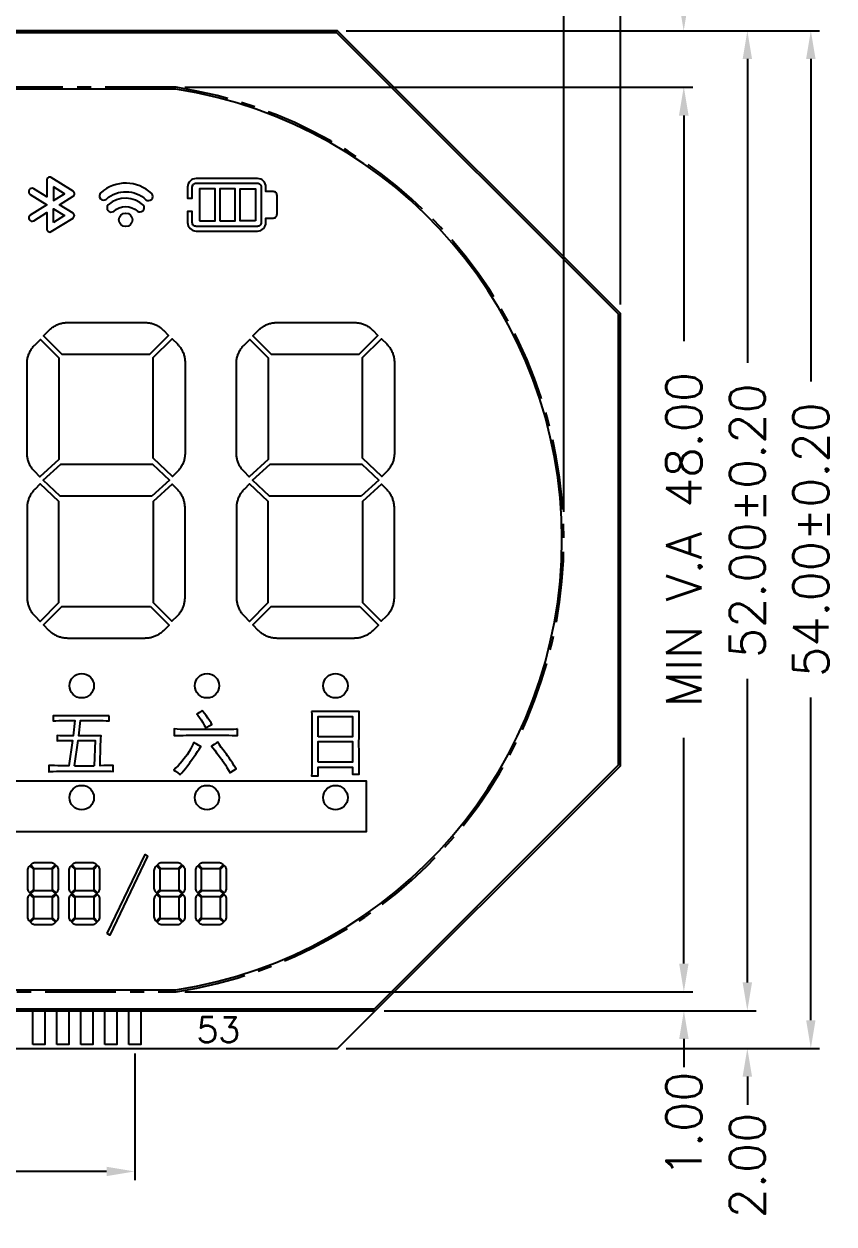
# Model space of a CAD drawing. Header units: millimetres. Extents: x 1653 to 3206, y -200 to 97.
# Drawn here: x 2026.5 to 2069.4, y -145.2 to -81.5 of the extents above; entities that cross this region are included whole.
import ezdxf
from ezdxf.enums import TextEntityAlignment as Align

# ---------------------------------------------------------------- set-up
doc = ezdxf.new("R2010")
doc.units = ezdxf.units.MM
doc.header["$LTSCALE"] = 3
doc.linetypes.add('CENTER', pattern=[2, 1.25, -0.25, 0.25, -0.25])
for name, color, linetype in [('DIM', 4, 'Continuous'), ('PR', 8, 'Continuous'), ('PR1', 7, 'Continuous')]:
    doc.layers.add(name, color=color, linetype=linetype)
doc.styles.add('romans', font='romans.shx')
doc.styles.get("Standard").update_dxf_attribs({"font": 'simplex.shx'})
doc.dimstyles.new('LCDDIM', dxfattribs={"dimtxt": 1, "dimasz": 0.8, "dimexe": 0.35, "dimexo": 0.35, "dimgap": 0.396, "dimtad": 0, "dimzin": 0, "dimdsep": 46, "dimtxsty": 'Standard', "dimcen": 0, "dimclrd": 256, "dimclre": 256, "dimclrt": 256, "dimadec": 0, "dimazin": 0, "dimtfac": 1, "dimtofl": 0, "dimtmove": 0, "dimatfit": 0, "dimfxl": 0, "dimlwd": -1, "dimlwe": -1, "dimarcsym": 0})

# ---------------------------------------------------------------- blocks, each defined once
blk = doc.blocks.new('*D12')
at = {"layer": 'Defpoints', "color": 0}
for p in [(2058.106, -78.032), (2058.106, -96.901), (2055.106, -107.901)]:
    blk.add_point(p, dxfattribs=at)
at = {"layer": 'DIM'}
for p, q in [((2055.106, -107.434), (2055.106, -77.564)), ((2058.106, -96.434), (2058.106, -77.564)), ((2053.61, -78.032), (2052.114, -78.032)), ((2059.602, -78.032), (2061.098, -78.032))]:
    blk.add_line(p, q, dxfattribs=at)
for points in [[(2053.61, -77.782), (2053.61, -78.281), (2055.106, -78.032)], [(2059.602, -77.782), (2059.602, -78.281), (2058.106, -78.032)]]:
    blk.add_solid(points, dxfattribs=at)
at = {"layer": 'DIM', "insert": (2064.322, -78.032), "char_height": 1.87, "attachment_point": 5}
blk.add_mtext('3.00', dxfattribs=at)
blk = doc.blocks.new('*D13')
at = {"layer": 'Defpoints', "color": 0}
for p in [(2034.546, -132.901), (2045.106, -133.901), (2061.472, -133.901)]:
    blk.add_point(p, dxfattribs=at)
at = {"layer": 'DIM'}
for p, q in [((2061.472, -131.405), (2061.472, -129.909)), ((2035.013, -132.901), (2061.94, -132.901)), ((2045.574, -133.901), (2061.94, -133.901)), ((2061.472, -135.397), (2061.472, -136.893))]:
    blk.add_line(p, q, dxfattribs=at)
for points in [[(2061.223, -131.405), (2061.721, -131.405), (2061.472, -132.901)], [(2061.223, -135.397), (2061.721, -135.397), (2061.472, -133.901)]]:
    blk.add_solid(points, dxfattribs=at)
at = {"layer": 'DIM', "insert": (2061.472, -139.938), "char_height": 1.87, "attachment_point": 5, "rotation": 90}
blk.add_mtext('1.00', dxfattribs=at)
blk = doc.blocks.new('*D14')
at = {"layer": 'Defpoints', "color": 0}
for p in [(2034.546, -84.901), (2061.472, -84.901), (2061.472, -132.901)]:
    blk.add_point(p, dxfattribs=at)
at = {"layer": 'DIM'}
for p, q in [((2035.013, -84.901), (2061.94, -84.901)), ((2061.472, -86.397), (2061.472, -98.376)), ((2061.472, -131.405), (2061.472, -119.426))]:
    blk.add_line(p, q, dxfattribs=at)
for points in [[(2061.223, -86.397), (2061.721, -86.397), (2061.472, -84.901)], [(2061.223, -131.405), (2061.721, -131.405), (2061.472, -132.901)]]:
    blk.add_solid(points, dxfattribs=at)
at = {"layer": 'DIM', "insert": (2061.472, -108.901), "char_height": 1.87, "attachment_point": 5, "rotation": 90}
blk.add_mtext('MIN V.A 48.00', dxfattribs=at)
blk = doc.blocks.new('*D15')
at = {"layer": 'Defpoints', "color": 0}
for p in [(2043.106, -81.901), (2064.838, -81.901), (2045.106, -133.901)]:
    blk.add_point(p, dxfattribs=at)
at = {"layer": 'DIM'}
for p, q in [((2043.574, -81.901), (2065.306, -81.901)), ((2064.838, -83.397), (2064.838, -99.513)), ((2064.838, -132.405), (2064.838, -116.289)), ((2045.574, -133.901), (2065.306, -133.901))]:
    blk.add_line(p, q, dxfattribs=at)
for points in [[(2064.589, -83.397), (2065.087, -83.397), (2064.838, -81.901)], [(2064.589, -132.405), (2065.087, -132.405), (2064.838, -133.901)]]:
    blk.add_solid(points, dxfattribs=at)
at = {"layer": 'DIM', "insert": (2064.838, -107.901), "char_height": 1.87, "attachment_point": 5, "rotation": 90}
blk.add_mtext('52.00%%p0.20', dxfattribs=at)
blk = doc.blocks.new('*D16')
at = {"layer": 'Defpoints', "color": 0}
for p in [(2043.106, -81.901), (2068.204, -81.901), (2043.106, -135.901)]:
    blk.add_point(p, dxfattribs=at)
at = {"layer": 'DIM'}
for p, q in [((2043.574, -81.901), (2068.672, -81.901)), ((2068.204, -83.397), (2068.204, -100.513)), ((2068.204, -134.405), (2068.204, -117.289)), ((2043.574, -135.901), (2068.672, -135.901))]:
    blk.add_line(p, q, dxfattribs=at)
for points in [[(2067.955, -83.397), (2068.453, -83.397), (2068.204, -81.901)], [(2067.955, -134.405), (2068.453, -134.405), (2068.204, -135.901)]]:
    blk.add_solid(points, dxfattribs=at)
at = {"layer": 'DIM', "insert": (2068.204, -108.901), "char_height": 1.87, "attachment_point": 5, "rotation": 90}
blk.add_mtext('54.00%%p0.20', dxfattribs=at)
blk = doc.blocks.new('*D20')
at = {"layer": 'Defpoints', "color": 0}
for p in [(2055.106, -78.032), (1946.106, -107.901), (2055.106, -107.901)]:
    blk.add_point(p, dxfattribs=at)
at = {"layer": 'DIM'}
for p, q in [((1946.106, -107.434), (1946.106, -77.564)), ((2055.106, -107.434), (2055.106, -77.564)), ((1947.602, -78.032), (1989.368, -78.032)), ((2053.61, -78.032), (2011.844, -78.032))]:
    blk.add_line(p, q, dxfattribs=at)
for points in [[(1947.602, -77.782), (1947.602, -78.281), (1946.106, -78.032)], [(2053.61, -77.782), (2053.61, -78.281), (2055.106, -78.032)]]:
    blk.add_solid(points, dxfattribs=at)
at = {"layer": 'DIM', "insert": (2000.606, -78.032), "char_height": 1.87, "attachment_point": 5}
blk.add_mtext('MIN V.A 109.00', dxfattribs=at)
blk = doc.blocks.new('*D21')
at = {"layer": 'Defpoints', "color": 0}
for p in [(2058.106, -73.807), (1943.106, -96.901), (2058.106, -96.901)]:
    blk.add_point(p, dxfattribs=at)
at = {"layer": 'DIM'}
for p, q in [((1943.106, -96.434), (1943.106, -73.34)), ((1944.602, -73.807), (1991.684, -73.807)), ((2056.61, -73.807), (2009.529, -73.807)), ((2058.106, -96.434), (2058.106, -73.34))]:
    blk.add_line(p, q, dxfattribs=at)
for points in [[(1944.602, -73.558), (1944.602, -74.056), (1943.106, -73.807)], [(2056.61, -73.558), (2056.61, -74.056), (2058.106, -73.807)]]:
    blk.add_solid(points, dxfattribs=at)
at = {"layer": 'DIM', "insert": (2000.606, -73.807), "char_height": 1.87, "attachment_point": 5}
blk.add_mtext('115.00%%p0.20', dxfattribs=at)
blk = doc.blocks.new('*D24')
at = {"layer": 'Defpoints', "color": 0}
for p in [(2045.106, -133.901), (2043.106, -135.901), (2064.838, -135.901)]:
    blk.add_point(p, dxfattribs=at)
at = {"layer": 'DIM'}
for p, q in [((2064.838, -132.405), (2064.838, -130.909)), ((2045.574, -133.901), (2065.306, -133.901)), ((2043.574, -135.901), (2065.306, -135.901)), ((2064.838, -137.397), (2064.838, -138.893))]:
    blk.add_line(p, q, dxfattribs=at)
for points in [[(2064.589, -132.405), (2065.087, -132.405), (2064.838, -133.901)], [(2064.589, -137.397), (2065.087, -137.397), (2064.838, -135.901)]]:
    blk.add_solid(points, dxfattribs=at)
at = {"layer": 'DIM', "insert": (2064.838, -142.117), "char_height": 1.87, "attachment_point": 5, "rotation": 90}
blk.add_mtext('2.00', dxfattribs=at)
blk = doc.blocks.new('*D25')
at = {"layer": 'Defpoints', "color": 0}
for p in [(2043.106, -81.901), (2061.462, -81.901), (2034.546, -84.901)]:
    blk.add_point(p, dxfattribs=at)
at = {"layer": 'DIM'}
for p, q in [((2061.462, -80.405), (2061.462, -76.482)), ((2043.574, -81.901), (2061.93, -81.901)), ((2035.013, -84.901), (2061.93, -84.901)), ((2061.462, -86.397), (2061.462, -87.893))]:
    blk.add_line(p, q, dxfattribs=at)
for points in [[(2061.213, -80.405), (2061.712, -80.405), (2061.462, -81.901)], [(2061.213, -86.397), (2061.712, -86.397), (2061.462, -84.901)]]:
    blk.add_solid(points, dxfattribs=at)
at = {"layer": 'DIM', "insert": (2061.462, -73.258), "char_height": 1.87, "attachment_point": 5, "rotation": 90}
blk.add_mtext('3.00', dxfattribs=at)
blk = doc.blocks.new('*D71')
at = {"layer": 'Defpoints', "color": 0, "ltscale": 5.568232}
for p in [(1966.316, -135.701), (2032.356, -135.701), (2032.356, -142.433)]:
    blk.add_point(p, dxfattribs=at)
at = {"layer": 'DIM', "ltscale": 5.568232}
for p, q in [((1966.316, -136.169), (1966.316, -142.901)), ((2032.356, -136.169), (2032.356, -142.901)), ((1967.812, -142.433), (1983.557, -142.433)), ((2030.86, -142.433), (2015.115, -142.433))]:
    blk.add_line(p, q, dxfattribs=at)
for points in [[(1967.812, -142.184), (1967.812, -142.682), (1966.316, -142.433)], [(2030.86, -142.184), (2030.86, -142.682), (2032.356, -142.433)]]:
    blk.add_solid(points, dxfattribs=at)
at = {"layer": 'DIM', "ltscale": 5.568232, "insert": (1999.336, -142.433), "char_height": 1.87, "attachment_point": 5}
blk.add_mtext('PITCH 1.27X52=66.04', dxfattribs=at)

msp = doc.modelspace()

# ---------------------------------------------------------------- linework, layer by layer
for p, q in [((2029.169, -120.899), (2030.211, -120.899)), ((1956.106, -133.901), (2045.106, -133.901))]:
    msp.add_line(p, q)
at = {"linetype": 'Continuous'}
msp.add_lwpolyline([(1943.106, -96.901), (1943.106, -120.901), (1958.106, -135.901), (2043.106, -135.901), (2058.106, -120.901), (2058.106, -96.901), (2043.106, -81.901), (1958.106, -81.901)], close=True, dxfattribs=at)
at = {"linetype": 'CENTER'}
msp.add_lwpolyline([(2034.546, -84.901), (1967.606, -84.901, 0.895837), (1967.606, -132.901), (2034.546, -132.901, 0.856686)], format="xyb", close=True, dxfattribs=at)
for points in [[(2029.082, -91.581), (2028.359, -91.131), (2029.092, -90.675, 0.555192), (2029.092, -90.42), (2027.927, -89.694, 0.58859), (2027.697, -89.821), (2027.697, -90.719), (2026.999, -90.284, 1), (2026.814, -90.581), (2027.697, -91.131), (2026.814, -91.682, 1), (2026.999, -91.979), (2027.697, -91.543), (2027.697, -92.429, 0.58859), (2027.927, -92.556), (2029.082, -91.836, 0.555192)], [(2035.608, -89.742, 0.414214), (2035.158, -90.192), (2035.158, -90.786), (2035.408, -90.786), (2035.408, -90.192, -0.414214), (2035.608, -89.992), (2038.864, -89.992, -0.414214), (2039.064, -90.192), (2039.064, -92.079, -0.414214), (2038.864, -92.279), (2035.608, -92.279, -0.414214), (2035.408, -92.079), (2035.408, -91.486), (2035.158, -91.486), (2035.158, -92.079, 0.414214), (2035.608, -92.529), (2038.864, -92.529, 0.414214), (2039.314, -92.079), (2039.314, -91.836), (2039.702, -91.836, 0.414214), (2039.902, -91.636), (2039.902, -90.636, 0.414214), (2039.702, -90.436), (2039.314, -90.436), (2039.314, -90.192, 0.414214), (2038.864, -89.742)], [(2030.852, -90.831, -0.391818), (2032.944, -90.866, 0.918019), (2033.255, -90.541, 0.391818), (2030.552, -90.496, 0.990681)], [(2031.239, -91.484, -0.391484), (2032.505, -91.476, 0.73687), (2032.843, -91.177, 0.3982), (2030.943, -91.145, 0.878402)]]:
    msp.add_lwpolyline(points, format="xyb", close=True)
for points in [[(2028.047, -90.182), (2028.047, -90.913), (2028.634, -90.547)], [(2035.788, -91.979), (2036.613, -91.979), (2036.613, -90.292), (2035.788, -90.292)], [(2036.863, -91.979), (2037.688, -91.979), (2037.688, -90.292), (2036.863, -90.292)], [(2038.764, -91.979), (2037.938, -91.979), (2037.938, -90.292), (2038.764, -90.292)], [(2028.047, -92.069), (2028.047, -91.349), (2028.625, -91.709)], [(2027.856, -97.756), (2027.892, -97.723), (2027.93, -97.692), (2027.968, -97.662), (2028.008, -97.633), (2028.049, -97.606), (2028.09, -97.58), (2028.133, -97.555), (2028.176, -97.532), (2028.22, -97.511), (2028.265, -97.491), (2028.31, -97.473), (2028.356, -97.457), (2028.403, -97.442), (2028.45, -97.429), (2028.497, -97.417), (2028.545, -97.407), (2028.594, -97.399), (2028.642, -97.393), (2028.691, -97.388), (2028.74, -97.385), (2028.789, -97.384), (2028.801, -97.384), (2032.9, -97.384), (2032.949, -97.385), (2032.998, -97.387), (2033.046, -97.391), (2033.095, -97.397), (2033.143, -97.405), (2033.191, -97.414), (2033.239, -97.425), (2033.286, -97.438), (2033.333, -97.452), (2033.379, -97.469), (2033.425, -97.486), (2033.47, -97.506), (2033.514, -97.527), (2033.557, -97.549), (2033.6, -97.573), (2033.642, -97.599), (2033.682, -97.626), (2033.722, -97.654), (2033.761, -97.684), (2033.799, -97.715), (2033.835, -97.748), (2033.871, -97.782), (2033.879, -97.79), (2034.154, -98.063), (2033.142, -99.076), (2028.509, -99.076), (2027.522, -98.09), (2027.821, -97.79)], [(2038.956, -97.756), (2038.992, -97.723), (2039.03, -97.692), (2039.068, -97.662), (2039.108, -97.633), (2039.148, -97.606), (2039.19, -97.58), (2039.232, -97.555), (2039.276, -97.532), (2039.32, -97.511), (2039.364, -97.491), (2039.41, -97.473), (2039.456, -97.457), (2039.503, -97.442), (2039.55, -97.429), (2039.597, -97.417), (2039.645, -97.407), (2039.693, -97.399), (2039.742, -97.393), (2039.791, -97.388), (2039.84, -97.385), (2039.888, -97.384), (2039.901, -97.384), (2043.999, -97.384), (2044.048, -97.385), (2044.097, -97.387), (2044.146, -97.391), (2044.195, -97.397), (2044.243, -97.405), (2044.291, -97.414), (2044.339, -97.425), (2044.386, -97.438), (2044.433, -97.452), (2044.479, -97.469), (2044.525, -97.486), (2044.569, -97.506), (2044.614, -97.527), (2044.657, -97.549), (2044.7, -97.573), (2044.741, -97.599), (2044.782, -97.626), (2044.822, -97.654), (2044.861, -97.684), (2044.898, -97.715), (2044.935, -97.748), (2044.97, -97.782), (2044.979, -97.79), (2045.253, -98.063), (2044.241, -99.076), (2039.609, -99.076), (2038.621, -98.09), (2038.921, -97.79)], [(2026.646, -99.513), (2026.649, -99.465), (2026.653, -99.416), (2026.659, -99.367), (2026.667, -99.319), (2026.676, -99.271), (2026.687, -99.223), (2026.7, -99.176), (2026.714, -99.129), (2026.73, -99.083), (2026.748, -99.037), (2026.768, -98.992), (2026.788, -98.948), (2026.811, -98.905), (2026.835, -98.862), (2026.86, -98.82), (2026.887, -98.779), (2026.916, -98.74), (2026.946, -98.701), (2026.977, -98.663), (2027.009, -98.626), (2027.043, -98.591), (2027.052, -98.582), (2027.353, -98.28), (2028.338, -99.265), (2028.338, -104.644), (2027.326, -105.566), (2027.052, -105.292), (2027.018, -105.256), (2026.985, -105.22), (2026.954, -105.183), (2026.923, -105.144), (2026.895, -105.104), (2026.867, -105.064), (2026.841, -105.022), (2026.817, -104.98), (2026.794, -104.937), (2026.773, -104.893), (2026.753, -104.848), (2026.735, -104.802), (2026.718, -104.756), (2026.704, -104.71), (2026.69, -104.663), (2026.679, -104.615), (2026.669, -104.567), (2026.661, -104.519), (2026.655, -104.47), (2026.65, -104.422), (2026.647, -104.373), (2026.646, -104.324), (2026.646, -104.311), (2026.646, -99.562)], [(2035.021, -99.442), (2035.023, -99.494), (2035.023, -104.311), (2035.022, -104.36), (2035.019, -104.409), (2035.015, -104.458), (2035.009, -104.506), (2035.001, -104.554), (2034.992, -104.602), (2034.981, -104.65), (2034.968, -104.697), (2034.954, -104.744), (2034.938, -104.79), (2034.92, -104.836), (2034.901, -104.881), (2034.88, -104.925), (2034.857, -104.969), (2034.833, -105.011), (2034.808, -105.053), (2034.781, -105.094), (2034.752, -105.134), (2034.722, -105.173), (2034.691, -105.21), (2034.659, -105.247), (2034.625, -105.283), (2034.616, -105.292), (2034.362, -105.546), (2033.33, -104.585), (2033.33, -99.247), (2034.334, -98.242), (2034.615, -98.522), (2034.65, -98.559), (2034.683, -98.595), (2034.714, -98.633), (2034.744, -98.671), (2034.773, -98.711), (2034.8, -98.751), (2034.826, -98.793), (2034.851, -98.835), (2034.874, -98.879), (2034.895, -98.923), (2034.915, -98.967), (2034.933, -99.013), (2034.95, -99.059), (2034.964, -99.105), (2034.978, -99.153), (2034.989, -99.2), (2034.999, -99.248), (2035.007, -99.296), (2035.014, -99.345), (2035.018, -99.394)], [(2037.746, -99.513), (2037.749, -99.465), (2037.753, -99.416), (2037.759, -99.367), (2037.767, -99.319), (2037.776, -99.271), (2037.787, -99.223), (2037.8, -99.176), (2037.814, -99.129), (2037.83, -99.083), (2037.848, -99.037), (2037.867, -98.992), (2037.888, -98.948), (2037.911, -98.905), (2037.935, -98.862), (2037.96, -98.82), (2037.987, -98.779), (2038.016, -98.74), (2038.045, -98.701), (2038.076, -98.663), (2038.109, -98.626), (2038.143, -98.591), (2038.152, -98.582), (2038.453, -98.28), (2039.437, -99.265), (2039.437, -104.644), (2038.425, -105.566), (2038.152, -105.292), (2038.118, -105.256), (2038.085, -105.22), (2038.053, -105.183), (2038.023, -105.144), (2037.994, -105.104), (2037.967, -105.064), (2037.941, -105.022), (2037.917, -104.98), (2037.894, -104.937), (2037.873, -104.893), (2037.853, -104.848), (2037.835, -104.802), (2037.818, -104.756), (2037.803, -104.71), (2037.79, -104.663), (2037.779, -104.615), (2037.769, -104.567), (2037.761, -104.519), (2037.754, -104.47), (2037.75, -104.422), (2037.747, -104.373), (2037.745, -104.324), (2037.745, -104.311), (2037.745, -99.562)], [(2046.121, -99.442), (2046.122, -99.494), (2046.122, -104.311), (2046.122, -104.36), (2046.119, -104.409), (2046.115, -104.458), (2046.109, -104.506), (2046.101, -104.554), (2046.092, -104.602), (2046.081, -104.65), (2046.068, -104.697), (2046.054, -104.744), (2046.037, -104.79), (2046.02, -104.836), (2046, -104.881), (2045.979, -104.925), (2045.957, -104.969), (2045.933, -105.011), (2045.907, -105.053), (2045.88, -105.094), (2045.852, -105.134), (2045.822, -105.173), (2045.791, -105.21), (2045.759, -105.247), (2045.725, -105.283), (2045.716, -105.292), (2045.461, -105.546), (2044.43, -104.585), (2044.43, -99.247), (2045.433, -98.242), (2045.715, -98.522), (2045.75, -98.559), (2045.783, -98.595), (2045.814, -98.633), (2045.844, -98.671), (2045.873, -98.711), (2045.9, -98.751), (2045.926, -98.793), (2045.951, -98.835), (2045.973, -98.879), (2045.995, -98.923), (2046.015, -98.967), (2046.033, -99.013), (2046.049, -99.059), (2046.064, -99.105), (2046.077, -99.153), (2046.089, -99.2), (2046.099, -99.248), (2046.107, -99.296), (2046.113, -99.345), (2046.118, -99.394)], [(2033.26, -106.594), (2028.406, -106.594), (2027.502, -105.749), (2028.432, -104.901), (2033.297, -104.901), (2034.205, -105.747)], [(2044.36, -106.594), (2039.506, -106.594), (2038.602, -105.749), (2039.532, -104.901), (2044.397, -104.901), (2045.305, -105.747)], [(2027.018, -112.917), (2027.052, -112.952), (2027.341, -113.241), (2028.338, -112.242), (2028.338, -106.878), (2027.345, -105.949), (2027.052, -106.242), (2027.043, -106.251), (2027.009, -106.286), (2026.977, -106.323), (2026.946, -106.361), (2026.916, -106.4), (2026.887, -106.439), (2026.86, -106.48), (2026.835, -106.522), (2026.811, -106.565), (2026.788, -106.608), (2026.767, -106.652), (2026.748, -106.697), (2026.73, -106.743), (2026.714, -106.789), (2026.7, -106.836), (2026.687, -106.883), (2026.676, -106.931), (2026.667, -106.979), (2026.659, -107.027), (2026.653, -107.076), (2026.649, -107.125), (2026.646, -107.173), (2026.646, -107.222), (2026.646, -111.971), (2026.646, -111.984), (2026.647, -112.033), (2026.65, -112.082), (2026.655, -112.13), (2026.661, -112.179), (2026.669, -112.227), (2026.679, -112.275), (2026.69, -112.323), (2026.704, -112.37), (2026.718, -112.416), (2026.735, -112.462), (2026.753, -112.508), (2026.773, -112.553), (2026.794, -112.597), (2026.817, -112.64), (2026.841, -112.682), (2026.867, -112.724), (2026.895, -112.765), (2026.923, -112.804), (2026.954, -112.843), (2026.985, -112.88)], [(2034.616, -106.242), (2034.341, -105.967), (2033.33, -106.872), (2033.33, -112.237), (2034.33, -113.237), (2034.616, -112.952), (2034.625, -112.943), (2034.659, -112.907), (2034.691, -112.87), (2034.722, -112.833), (2034.752, -112.794), (2034.78, -112.754), (2034.807, -112.713), (2034.833, -112.671), (2034.857, -112.629), (2034.88, -112.585), (2034.9, -112.541), (2034.92, -112.496), (2034.938, -112.451), (2034.954, -112.404), (2034.968, -112.358), (2034.981, -112.31), (2034.992, -112.263), (2035.001, -112.215), (2035.009, -112.166), (2035.015, -112.118), (2035.019, -112.069), (2035.022, -112.02), (2035.023, -111.971), (2035.023, -107.223), (2035.023, -107.21), (2035.021, -107.161), (2035.018, -107.112), (2035.014, -107.063), (2035.007, -107.015), (2034.999, -106.966), (2034.989, -106.918), (2034.978, -106.871), (2034.965, -106.824), (2034.95, -106.777), (2034.933, -106.731), (2034.915, -106.686), (2034.895, -106.641), (2034.874, -106.597), (2034.851, -106.554), (2034.826, -106.511), (2034.801, -106.47), (2034.773, -106.429), (2034.744, -106.39), (2034.714, -106.351), (2034.683, -106.313), (2034.65, -106.277)], [(2038.118, -112.917), (2038.152, -112.952), (2038.441, -113.241), (2039.437, -112.242), (2039.437, -106.878), (2038.444, -105.949), (2038.152, -106.242), (2038.143, -106.251), (2038.109, -106.286), (2038.076, -106.323), (2038.045, -106.361), (2038.016, -106.4), (2037.987, -106.439), (2037.96, -106.48), (2037.935, -106.522), (2037.911, -106.565), (2037.888, -106.608), (2037.867, -106.652), (2037.848, -106.697), (2037.83, -106.743), (2037.814, -106.789), (2037.8, -106.836), (2037.787, -106.883), (2037.776, -106.931), (2037.767, -106.979), (2037.759, -107.027), (2037.753, -107.076), (2037.749, -107.125), (2037.746, -107.173), (2037.745, -107.222), (2037.745, -111.971), (2037.745, -111.984), (2037.747, -112.033), (2037.75, -112.082), (2037.754, -112.13), (2037.761, -112.179), (2037.769, -112.227), (2037.779, -112.275), (2037.79, -112.323), (2037.803, -112.37), (2037.818, -112.416), (2037.835, -112.462), (2037.853, -112.508), (2037.873, -112.553), (2037.894, -112.597), (2037.917, -112.64), (2037.941, -112.682), (2037.967, -112.724), (2037.994, -112.765), (2038.023, -112.804), (2038.053, -112.843), (2038.085, -112.88)], [(2045.716, -106.242), (2045.44, -105.967), (2044.43, -106.872), (2044.43, -112.237), (2045.43, -113.237), (2045.716, -112.952), (2045.725, -112.943), (2045.758, -112.907), (2045.791, -112.87), (2045.822, -112.833), (2045.852, -112.794), (2045.88, -112.754), (2045.907, -112.713), (2045.933, -112.671), (2045.957, -112.629), (2045.979, -112.585), (2046, -112.541), (2046.02, -112.496), (2046.037, -112.451), (2046.053, -112.404), (2046.068, -112.358), (2046.081, -112.31), (2046.092, -112.263), (2046.101, -112.215), (2046.109, -112.166), (2046.115, -112.118), (2046.119, -112.069), (2046.122, -112.02), (2046.122, -111.971), (2046.122, -107.223), (2046.122, -107.21), (2046.121, -107.161), (2046.118, -107.112), (2046.113, -107.063), (2046.107, -107.015), (2046.099, -106.966), (2046.089, -106.918), (2046.077, -106.871), (2046.064, -106.824), (2046.049, -106.777), (2046.033, -106.731), (2046.015, -106.686), (2045.995, -106.641), (2045.974, -106.597), (2045.951, -106.554), (2045.926, -106.511), (2045.9, -106.47), (2045.873, -106.429), (2045.844, -106.39), (2045.814, -106.351), (2045.783, -106.313), (2045.75, -106.277)], [(2033.183, -112.449), (2034.174, -113.441), (2033.88, -113.735), (2033.845, -113.769), (2033.809, -113.802), (2033.771, -113.833), (2033.733, -113.863), (2033.693, -113.892), (2033.653, -113.919), (2033.611, -113.945), (2033.569, -113.97), (2033.525, -113.993), (2033.481, -114.014), (2033.437, -114.034), (2033.391, -114.052), (2033.345, -114.069), (2033.299, -114.083), (2033.251, -114.097), (2033.204, -114.108), (2033.156, -114.118), (2033.108, -114.126), (2033.059, -114.133), (2033.01, -114.137), (2032.962, -114.14), (2032.913, -114.141), (2032.9, -114.142), (2028.802, -114.142), (2028.753, -114.141), (2028.704, -114.138), (2028.655, -114.134), (2028.607, -114.128), (2028.558, -114.12), (2028.51, -114.111), (2028.463, -114.1), (2028.415, -114.087), (2028.369, -114.073), (2028.322, -114.057), (2028.277, -114.039), (2028.232, -114.02), (2028.188, -113.999), (2028.144, -113.976), (2028.102, -113.952), (2028.06, -113.927), (2028.019, -113.9), (2027.979, -113.871), (2027.94, -113.841), (2027.903, -113.81), (2027.866, -113.778), (2027.831, -113.744), (2027.821, -113.735), (2027.513, -113.427), (2028.49, -112.449)], [(2044.282, -112.449), (2045.274, -113.441), (2044.98, -113.735), (2044.945, -113.769), (2044.908, -113.802), (2044.871, -113.833), (2044.833, -113.863), (2044.793, -113.892), (2044.752, -113.919), (2044.711, -113.945), (2044.668, -113.97), (2044.625, -113.993), (2044.581, -114.014), (2044.536, -114.034), (2044.491, -114.052), (2044.445, -114.069), (2044.398, -114.083), (2044.351, -114.097), (2044.304, -114.108), (2044.256, -114.118), (2044.207, -114.126), (2044.159, -114.133), (2044.11, -114.137), (2044.061, -114.14), (2044.012, -114.141), (2043.999, -114.142), (2039.902, -114.142), (2039.853, -114.141), (2039.804, -114.138), (2039.755, -114.134), (2039.707, -114.128), (2039.658, -114.12), (2039.61, -114.111), (2039.562, -114.1), (2039.515, -114.087), (2039.468, -114.073), (2039.422, -114.057), (2039.377, -114.039), (2039.332, -114.02), (2039.287, -113.999), (2039.244, -113.976), (2039.201, -113.952), (2039.16, -113.927), (2039.119, -113.9), (2039.079, -113.871), (2039.04, -113.841), (2039.002, -113.81), (2038.966, -113.778), (2038.93, -113.744), (2038.921, -113.735), (2038.613, -113.427), (2039.59, -112.449)], [(2031.006, -118.247), (2030.914, -118.253), (2030.756, -118.259), (2030.593, -118.263), (2028.496, -118.263), (2028.342, -118.261), (2028.182, -118.255), (2028.037, -118.247), (2028.037, -118.523), (2028.171, -118.515), (2028.33, -118.509), (2028.496, -118.507), (2029.185, -118.507), (2029.092, -119.32), (2028.679, -119.32), (2028.538, -119.318), (2028.377, -119.314), (2028.236, -119.304), (2028.236, -119.58), (2028.339, -119.572), (2028.496, -119.567), (2028.679, -119.564), (2029.047, -119.564), (2028.864, -120.899), (2028.358, -120.899), (2028.273, -120.899), (2028.102, -120.896), (2027.947, -120.891), (2027.806, -120.883), (2027.806, -121.22), (2027.889, -121.21), (2028.033, -121.2), (2028.2, -121.192), (2028.389, -121.19), (2030.593, -121.19), (2030.779, -121.19), (2030.952, -121.193), (2031.099, -121.198), (2031.219, -121.204), (2031.219, -120.883), (2031.177, -120.886), (2031.053, -120.891), (2030.903, -120.896), (2030.723, -120.897), (2030.516, -120.899), (2030.546, -119.779), (2030.549, -119.617), (2030.56, -119.458), (2030.577, -119.32), (2029.384, -119.32), (2029.475, -118.507), (2030.609, -118.507), (2030.688, -118.509), (2030.847, -118.513), (2031.006, -118.523)], [(2035.928, -117.971), (2035.914, -117.982), (2035.796, -118.073), (2035.652, -118.17), (2035.693, -118.22), (2035.785, -118.339), (2035.876, -118.466), (2035.962, -118.601), (2036.045, -118.742), (2036.127, -118.89), (2036.171, -118.861), (2036.307, -118.778), (2036.448, -118.706), (2036.399, -118.627), (2036.321, -118.504), (2036.233, -118.375), (2036.139, -118.245), (2036.038, -118.109)], [(2041.736, -118.017), (2041.736, -118.025), (2041.739, -118.172), (2041.741, -118.324), (2041.742, -118.476), (2041.746, -118.631), (2041.747, -118.787), (2041.749, -118.947), (2041.749, -119.11), (2041.75, -119.273), (2041.75, -119.441), (2041.75, -119.608), (2041.752, -119.779), (2041.752, -119.848), (2041.75, -120.028), (2041.75, -120.202), (2041.75, -120.373), (2041.749, -120.537), (2041.747, -120.698), (2041.746, -120.855), (2041.744, -121.007), (2041.741, -121.154), (2041.739, -121.297), (2041.736, -121.435), (2042.073, -121.435), (2042.073, -120.976), (2043.909, -120.976), (2043.909, -121.358), (2044.261, -121.358), (2044.26, -121.289), (2044.258, -121.143), (2044.255, -120.994), (2044.253, -120.841), (2044.252, -120.686), (2044.25, -120.526), (2044.249, -120.365), (2044.247, -120.2), (2044.247, -120.033), (2044.245, -119.862), (2044.245, -119.688), (2044.245, -119.604), (2044.247, -119.431), (2044.247, -119.262), (2044.247, -119.096), (2044.249, -118.932), (2044.25, -118.772), (2044.252, -118.615), (2044.253, -118.46), (2044.256, -118.31), (2044.258, -118.161), (2044.261, -118.017)], [(2042.073, -119.365), (2042.073, -118.293), (2043.909, -118.293), (2043.909, -119.365)], [(2037.811, -118.952), (2037.761, -118.958), (2037.618, -118.972), (2037.455, -118.98), (2037.275, -118.983), (2035.071, -118.983), (2034.922, -118.981), (2034.764, -118.975), (2034.604, -118.966), (2034.443, -118.952), (2034.443, -119.304), (2034.449, -119.304), (2034.607, -119.298), (2034.767, -119.293), (2034.927, -119.29), (2035.085, -119.288), (2037.289, -119.288), (2037.339, -119.288), (2037.513, -119.291), (2037.671, -119.296), (2037.811, -119.304)], [(2035.483, -119.656), (2035.46, -119.732), (2035.408, -119.851), (2035.337, -119.988), (2035.245, -120.144), (2035.132, -120.316), (2035.06, -120.416), (2034.965, -120.543), (2034.866, -120.667), (2034.763, -120.787), (2034.654, -120.905), (2034.543, -121.018), (2034.427, -121.129), (2034.509, -121.185), (2034.64, -121.284), (2034.748, -121.373), (2034.761, -121.362), (2034.849, -121.274), (2034.943, -121.168), (2035.045, -121.044), (2035.154, -120.903), (2035.27, -120.745), (2035.319, -120.675), (2035.408, -120.546), (2035.499, -120.418), (2035.59, -120.288), (2035.68, -120.155), (2035.773, -120.021), (2035.867, -119.887), (2035.753, -119.83), (2035.616, -119.749)], [(2036.739, -119.641), (2036.688, -119.681), (2036.561, -119.78), (2036.432, -119.871), (2036.493, -119.948), (2036.598, -120.081), (2036.699, -120.211), (2036.793, -120.336), (2036.883, -120.458), (2036.968, -120.576), (2036.988, -120.606), (2037.076, -120.731), (2037.161, -120.863), (2037.247, -120.997), (2037.33, -121.137), (2037.413, -121.282), (2037.458, -121.243), (2037.584, -121.155), (2037.734, -121.068), (2037.635, -120.911), (2037.533, -120.753), (2037.439, -120.61), (2037.355, -120.485), (2037.28, -120.377), (2037.214, -120.285), (2037.212, -120.283), (2037.129, -120.18), (2037.04, -120.064), (2036.946, -119.935), (2036.846, -119.794)], [(2042.073, -120.714), (2042.073, -119.625), (2043.909, -119.625), (2043.909, -120.714)], [(2026.935, -126.08), (2026.981, -126.055), (2027.03, -126.039), (2027.081, -126.033), (2027.089, -126.033), (2027.899, -126.033), (2027.951, -126.038), (2028.001, -126.052), (2028.047, -126.076), (2028.087, -126.108), (2028.093, -126.113), (2028.137, -126.157), (2027.927, -126.367), (2027.042, -126.367), (2026.842, -126.167), (2026.895, -126.113)], [(2029.129, -126.08), (2029.174, -126.055), (2029.223, -126.039), (2029.275, -126.033), (2029.283, -126.033), (2030.093, -126.033), (2030.144, -126.038), (2030.194, -126.052), (2030.24, -126.076), (2030.281, -126.108), (2030.286, -126.113), (2030.33, -126.157), (2030.12, -126.367), (2029.235, -126.367), (2029.035, -126.167), (2029.089, -126.113)], [(2030.902, -129.812), (2032.903, -125.615), (2033.04, -125.693), (2031.039, -129.89)], [(2033.648, -126.08), (2033.694, -126.055), (2033.743, -126.039), (2033.794, -126.033), (2033.802, -126.033), (2034.612, -126.033), (2034.664, -126.038), (2034.714, -126.052), (2034.76, -126.076), (2034.8, -126.108), (2034.806, -126.113), (2034.85, -126.157), (2034.64, -126.367), (2033.755, -126.367), (2033.555, -126.167), (2033.608, -126.113)], [(2035.842, -126.08), (2035.887, -126.055), (2035.937, -126.039), (2035.988, -126.033), (2035.996, -126.033), (2036.806, -126.033), (2036.858, -126.038), (2036.907, -126.052), (2036.954, -126.076), (2036.994, -126.108), (2037, -126.113), (2037.044, -126.157), (2036.834, -126.367), (2035.949, -126.367), (2035.749, -126.167), (2035.802, -126.113)], [(2026.71, -127.556), (2026.743, -127.596), (2026.792, -127.645), (2026.997, -127.457), (2026.997, -126.416), (2026.797, -126.216), (2026.743, -126.27), (2026.738, -126.275), (2026.706, -126.316), (2026.682, -126.362), (2026.668, -126.412), (2026.663, -126.464), (2026.663, -127.402), (2026.663, -127.41), (2026.669, -127.461), (2026.685, -127.511)], [(2028.319, -127.402), (2028.319, -126.445), (2028.312, -126.393), (2028.296, -126.343), (2028.271, -126.298), (2028.238, -126.258), (2028.184, -126.204), (2027.984, -126.403), (2027.984, -127.446), (2028.193, -127.641), (2028.238, -127.596), (2028.244, -127.59), (2028.276, -127.549), (2028.299, -127.503), (2028.314, -127.454)], [(2028.904, -127.556), (2028.937, -127.596), (2028.985, -127.645), (2029.191, -127.457), (2029.191, -126.416), (2028.991, -126.216), (2028.937, -126.27), (2028.931, -126.275), (2028.899, -126.316), (2028.876, -126.362), (2028.861, -126.412), (2028.856, -126.464), (2028.856, -127.402), (2028.857, -127.41), (2028.863, -127.461), (2028.879, -127.511)], [(2030.512, -127.402), (2030.512, -126.445), (2030.506, -126.393), (2030.49, -126.343), (2030.465, -126.298), (2030.431, -126.258), (2030.377, -126.204), (2030.178, -126.403), (2030.178, -127.446), (2030.387, -127.641), (2030.432, -127.596), (2030.437, -127.59), (2030.469, -127.55), (2030.493, -127.503), (2030.507, -127.454)], [(2033.423, -127.556), (2033.456, -127.596), (2033.505, -127.645), (2033.71, -127.457), (2033.71, -126.416), (2033.51, -126.216), (2033.456, -126.27), (2033.451, -126.275), (2033.419, -126.316), (2033.395, -126.362), (2033.381, -126.412), (2033.376, -126.464), (2033.376, -127.402), (2033.376, -127.41), (2033.382, -127.461), (2033.398, -127.511)], [(2035.032, -127.402), (2035.032, -126.445), (2035.025, -126.393), (2035.009, -126.343), (2034.984, -126.298), (2034.951, -126.258), (2034.897, -126.204), (2034.697, -126.403), (2034.697, -127.446), (2034.906, -127.641), (2034.951, -127.596), (2034.957, -127.59), (2034.989, -127.55), (2035.012, -127.503), (2035.027, -127.454)], [(2035.617, -127.556), (2035.65, -127.596), (2035.699, -127.645), (2035.904, -127.457), (2035.904, -126.416), (2035.704, -126.216), (2035.65, -126.27), (2035.645, -126.275), (2035.613, -126.316), (2035.589, -126.362), (2035.575, -126.412), (2035.57, -126.464), (2035.57, -127.402), (2035.57, -127.41), (2035.576, -127.461), (2035.592, -127.511)], [(2037.225, -127.402), (2037.225, -126.445), (2037.219, -126.393), (2037.203, -126.343), (2037.178, -126.298), (2037.145, -126.258), (2037.091, -126.204), (2036.891, -126.403), (2036.891, -127.446), (2037.1, -127.641), (2037.145, -127.596), (2037.151, -127.59), (2037.183, -127.55), (2037.206, -127.503), (2037.221, -127.454)], [(2026.71, -129.07), (2026.743, -129.11), (2026.785, -129.152), (2026.997, -128.939), (2026.997, -127.92), (2026.796, -127.732), (2026.743, -127.784), (2026.738, -127.789), (2026.706, -127.83), (2026.682, -127.876), (2026.668, -127.926), (2026.663, -127.978), (2026.663, -128.916), (2026.663, -128.924), (2026.669, -128.975), (2026.685, -129.025)], [(2028.145, -127.686), (2027.958, -127.853), (2027.022, -127.853), (2026.844, -127.686), (2027.028, -127.519), (2027.966, -127.519)], [(2028.238, -127.784), (2028.189, -127.735), (2027.984, -127.919), (2027.984, -128.952), (2028.195, -129.163), (2028.24, -129.118), (2028.276, -129.073), (2028.299, -129.027), (2028.314, -128.977), (2028.319, -128.926), (2028.319, -127.978), (2028.318, -127.97), (2028.312, -127.918), (2028.296, -127.869), (2028.271, -127.824)], [(2028.904, -129.07), (2028.937, -129.11), (2028.978, -129.152), (2029.191, -128.939), (2029.191, -127.92), (2028.989, -127.732), (2028.937, -127.784), (2028.931, -127.789), (2028.899, -127.83), (2028.876, -127.876), (2028.861, -127.926), (2028.856, -127.978), (2028.856, -128.916), (2028.857, -128.924), (2028.863, -128.975), (2028.879, -129.025)], [(2030.339, -127.686), (2030.152, -127.853), (2029.216, -127.853), (2029.037, -127.686), (2029.222, -127.519), (2030.159, -127.519)], [(2030.432, -127.784), (2030.383, -127.735), (2030.178, -127.919), (2030.178, -128.952), (2030.389, -129.163), (2030.434, -129.118), (2030.469, -129.073), (2030.493, -129.027), (2030.507, -128.977), (2030.512, -128.926), (2030.512, -127.978), (2030.512, -127.97), (2030.506, -127.918), (2030.49, -127.869), (2030.465, -127.824)], [(2033.423, -129.07), (2033.456, -129.11), (2033.498, -129.152), (2033.71, -128.939), (2033.71, -127.92), (2033.509, -127.732), (2033.456, -127.784), (2033.451, -127.789), (2033.419, -127.83), (2033.395, -127.876), (2033.381, -127.926), (2033.376, -127.978), (2033.376, -128.916), (2033.376, -128.924), (2033.382, -128.975), (2033.398, -129.025)], [(2034.858, -127.686), (2034.672, -127.853), (2033.735, -127.853), (2033.557, -127.686), (2033.741, -127.519), (2034.679, -127.519)], [(2034.951, -127.784), (2034.903, -127.735), (2034.697, -127.919), (2034.697, -128.952), (2034.908, -129.163), (2034.953, -129.118), (2034.989, -129.073), (2035.012, -129.027), (2035.027, -128.977), (2035.032, -128.926), (2035.032, -127.978), (2035.032, -127.97), (2035.025, -127.918), (2035.01, -127.869), (2034.985, -127.824)], [(2035.617, -129.07), (2035.65, -129.11), (2035.692, -129.152), (2035.904, -128.939), (2035.904, -127.92), (2035.702, -127.732), (2035.65, -127.784), (2035.645, -127.789), (2035.613, -127.83), (2035.589, -127.876), (2035.575, -127.926), (2035.57, -127.978), (2035.57, -128.916), (2035.57, -128.924), (2035.576, -128.975), (2035.592, -129.025)], [(2037.052, -127.686), (2036.865, -127.853), (2035.929, -127.853), (2035.751, -127.686), (2035.935, -127.519), (2036.873, -127.519)], [(2037.145, -127.784), (2037.096, -127.735), (2036.891, -127.919), (2036.891, -128.952), (2037.102, -129.163), (2037.147, -129.118), (2037.183, -129.073), (2037.206, -129.027), (2037.221, -128.977), (2037.225, -128.926), (2037.225, -127.978), (2037.225, -127.97), (2037.219, -127.918), (2037.203, -127.869), (2037.178, -127.824)], [(2028.053, -129.298), (2028.008, -129.323), (2027.959, -129.339), (2027.907, -129.345), (2027.899, -129.345), (2027.091, -129.345), (2027.04, -129.34), (2026.99, -129.326), (2026.944, -129.302), (2026.903, -129.269), (2026.832, -129.198), (2027.019, -129.01), (2027.949, -129.01), (2028.148, -129.209), (2028.093, -129.264)], [(2030.247, -129.298), (2030.201, -129.323), (2030.152, -129.339), (2030.101, -129.345), (2030.093, -129.345), (2029.285, -129.345), (2029.233, -129.34), (2029.183, -129.326), (2029.137, -129.302), (2029.096, -129.269), (2029.025, -129.198), (2029.213, -129.01), (2030.143, -129.01), (2030.342, -129.21), (2030.287, -129.264)], [(2034.766, -129.298), (2034.721, -129.323), (2034.672, -129.339), (2034.62, -129.345), (2034.612, -129.345), (2033.804, -129.345), (2033.753, -129.34), (2033.703, -129.326), (2033.657, -129.302), (2033.616, -129.269), (2033.545, -129.198), (2033.732, -129.01), (2034.662, -129.01), (2034.861, -129.21), (2034.806, -129.264)], [(2036.96, -129.298), (2036.915, -129.323), (2036.865, -129.339), (2036.814, -129.345), (2036.806, -129.345), (2035.998, -129.345), (2035.947, -129.34), (2035.897, -129.326), (2035.851, -129.302), (2035.81, -129.269), (2035.739, -129.198), (2035.926, -129.01), (2036.856, -129.01), (2037.055, -129.21), (2037, -129.264)], [(2026.959, -135.701), (2026.959, -133.901), (2027.594, -133.901), (2027.594, -135.701)], [(2028.229, -135.701), (2028.229, -133.901), (2028.864, -133.901), (2028.864, -135.701)], [(2029.499, -135.701), (2029.499, -133.901), (2030.134, -133.901), (2030.134, -135.701)], [(2030.769, -135.701), (2030.769, -133.901), (2031.404, -133.901), (2031.404, -135.701)], [(2032.039, -135.701), (2032.039, -133.901), (2032.674, -133.901), (2032.674, -135.701)]]:
    msp.add_lwpolyline(points, close=True)
msp.add_lwpolyline([(2029.169, -120.899), (2029.352, -119.564), (2030.256, -119.564), (2030.211, -120.899)])
for centre, radius in [((2031.878, -91.935), 0.358), ((2029.544, -116.659), 0.649), ((2036.187, -116.659), 0.649), ((2042.999, -116.659), 0.649), ((2029.544, -122.593), 0.649), ((2036.187, -122.593), 0.649), ((2042.999, -122.593), 0.649)]:
    msp.add_circle(centre, radius)
at = {"layer": 'PR', "linetype": 'Continuous'}
msp.add_lwpolyline([(1958.148, -82.001), (1943.206, -96.942), (1943.206, -120.86), (1956.148, -133.801), (2045.065, -133.801), (2058.006, -120.86), (2058.006, -96.942), (2043.065, -82.001)], close=True, dxfattribs=at)
msp.add_lwpolyline([(2034.538, -85.001), (1967.612, -85.001, 0.895631), (1967.612, -132.801), (2034.538, -132.801, 0.85641)], format="xyb", close=True, dxfattribs=at)
at = {"layer": 'PR1', "color": 1}
msp.add_lwpolyline([(2001.925, -121.695), (2044.621, -121.695), (2044.621, -124.408), (2001.925, -124.408)], close=True, dxfattribs=at)

# ---------------------------------------------------------------- texts
at = {"style": 'romans'}
msp.add_text('53', height=1.3464, dxfattribs=at).set_placement((2036.789, -134.913), align=Align.MIDDLE)

# ---------------------------------------------------------------- dimensions: what is measured, and where the dimension line sits
at = {"layer": 'DIM'}
dim = msp.add_linear_dim(base=(2061.462, -81.901), p1=(2034.546, -84.901), p2=(2043.106, -81.901), angle=90, dimstyle='LCDDIM', override={"dimtxt": 1.87, "dimasz": 1.496, "dimexe": 0.4675, "dimexo": 0.4675, "dimgap": 0.374}, dxfattribs=at)
dim.commit()
dim.dimension.update_dxf_attribs({"geometry": '*D25', "text_midpoint": (2061.462, -73.258), "dimtype": 160})
dim = msp.add_aligned_dim(p1=(1943.106, -96.901), p2=(2058.106, -96.901), distance=23.094, text='<>%%p0.20', dimstyle='LCDDIM', override={"dimtxt": 1.87, "dimasz": 1.496, "dimexe": 0.4675, "dimexo": 0.4675, "dimgap": 0.374}, dxfattribs=at)
dim.commit()
dim.dimension.update_dxf_attribs({"geometry": '*D21', "text_midpoint": (2000.606, -73.807)})
for base, p1, p2, text, picture, middle in [((2055.106, -78.032), (1946.106, -107.901), (2055.106, -107.901), 'MIN V.A <>', '*D20', (2000.606, -78.032)), ((2032.356, -142.433), (1966.316, -135.701), (2032.356, -135.701), 'PITCH 1.27X52=<>', '*D71', (1999.336, -142.433))]:
    dim = msp.add_linear_dim(base=base, p1=p1, p2=p2, text=text, dimstyle='LCDDIM', override={"dimtxt": 1.87, "dimasz": 1.496, "dimexe": 0.4675, "dimexo": 0.4675, "dimgap": 0.374}, dxfattribs=at)
    dim.commit()
    dim.dimension.update_dxf_attribs({"geometry": picture, "text_midpoint": middle})
dim = msp.add_linear_dim(base=(2058.106, -78.032), p1=(2055.106, -107.901), p2=(2058.106, -96.901), dimstyle='LCDDIM', override={"dimtxt": 1.87, "dimasz": 1.496, "dimexe": 0.4675, "dimexo": 0.4675, "dimgap": 0.374}, dxfattribs=at)
dim.commit()
dim.dimension.update_dxf_attribs({"geometry": '*D12', "text_midpoint": (2064.322, -78.032)})
for base, p1, p2, text, picture, middle in [((2064.838, -81.901), (2045.106, -133.901), (2043.106, -81.901), '<>%%p0.20', '*D15', (2064.838, -107.901)), ((2068.204, -81.901), (2043.106, -135.901), (2043.106, -81.901), '<>%%p0.20', '*D16', (2068.204, -108.901)), ((2061.472, -84.901), (2061.472, -132.901), (2034.546, -84.901), 'MIN V.A <>', '*D14', (2061.472, -108.901))]:
    dim = msp.add_linear_dim(base=base, p1=p1, p2=p2, angle=90, text=text, dimstyle='LCDDIM', override={"dimtxt": 1.87, "dimasz": 1.496, "dimexe": 0.4675, "dimexo": 0.4675, "dimgap": 0.374}, dxfattribs=at)
    dim.commit()
    dim.dimension.update_dxf_attribs({"geometry": picture, "text_midpoint": middle})
for base, p1, p2, picture, middle in [((2061.472, -133.901), (2034.546, -132.901), (2045.106, -133.901), '*D13', (2061.472, -139.938)), ((2064.838, -135.901), (2045.106, -133.901), (2043.106, -135.901), '*D24', (2064.838, -142.117))]:
    dim = msp.add_linear_dim(base=base, p1=p1, p2=p2, angle=90, dimstyle='LCDDIM', override={"dimtxt": 1.87, "dimasz": 1.496, "dimexe": 0.4675, "dimexo": 0.4675, "dimgap": 0.374}, dxfattribs=at)
    dim.commit()
    dim.dimension.update_dxf_attribs({"geometry": picture, "text_midpoint": middle})

doc.saveas('drawing.dxf')
